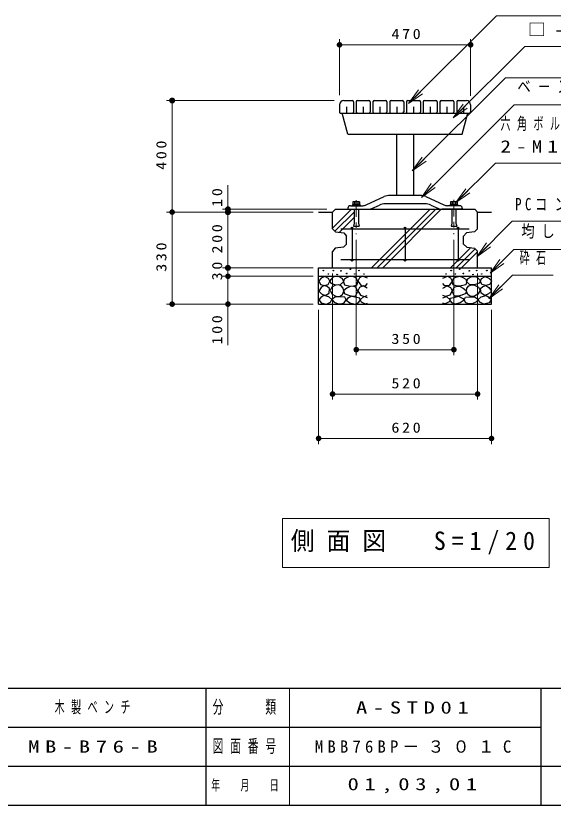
# Model space of a CAD drawing. Units: millimetres on the paper, scale 1:20. Extents: x -365 to 0, y 0 to 257.
# Drawn here: x -164.1 to -67.8, y 0 to 141.6 of the extents above; entities that cross this region are included whole.
import ezdxf

# ---------------------------------------------------------------- set-up
doc = ezdxf.new("R2010")
doc.units = ezdxf.units.MM
doc.linetypes.add('USER2', pattern=[6, 3, -1, 1, -1])
doc.layers.add('LY_1', color=3, linetype='Continuous', lineweight=25)
doc.layers.add('LY_3', color=7, linetype='Continuous', lineweight=13)
doc.styles.add('ＭＳ ゴシック', font='')
doc.styles.get('ＭＳ ゴシック').set_extended_font_data('MS Gothic')

# ---------------------------------------------------------------- blocks, each defined once
blk = doc.blocks.new('filled_dot')
at = {"color": 0, "linetype": 'Continuous', "lineweight": -2, "const_width": 1.25}
blk.add_lwpolyline([(-0.625, 0, 1), (0.625, 0, 1)], format="xyb", close=True, dxfattribs=at)

msp = doc.modelspace()

# ---------------------------------------------------------------- linework, layer by layer
at = {"layer": 'LY_1', "color": 7, "lineweight": 13}
for p, q in [((-106.058, 127.313), (-106.058, 137.353)), ((-82.558, 127.208), (-82.558, 137.353)), ((-106.058, 136.353), (-82.558, 136.353)), ((-93.669, 125.814), (-91.902, 128.288)), ((-93.669, 125.814), (-91.548, 127.935)), ((-91.194, 127.581), (-93.669, 125.814)), ((-107.032, 126.353), (-137.058, 126.353)), ((-136.058, 106.353), (-136.058, 126.353)), ((-85.677, 123.229), (-83.909, 125.704)), ((-85.677, 123.229), (-83.555, 125.351)), ((-83.202, 124.997), (-85.677, 123.229)), ((-93.008, 113.734), (-91.24, 116.209)), ((-93.008, 113.734), (-90.887, 115.856)), ((-90.533, 115.502), (-93.008, 113.734)), ((-126.058, 106.353), (-126.058, 111.209)), ((-91.386, 108.987), (-89.618, 111.462)), ((-91.386, 108.987), (-89.264, 111.108)), ((-88.911, 110.754), (-91.386, 108.987)), ((-85.196, 108.047), (-83.429, 110.522)), ((-85.196, 108.047), (-83.075, 110.168)), ((-82.722, 109.815), (-85.196, 108.047)), ((-110.808, 106.353), (-137.058, 106.353)), ((-136.058, 89.853), (-136.058, 106.353)), ((-108.308, 106.853), (-127.058, 106.853)), ((-126.058, 96.353), (-126.058, 106.353)), ((-107.308, 103.485), (-103.94, 106.853)), ((-106.879, 102.924), (-103.433, 106.37)), ((-100.298, 96.353), (-89.798, 106.853)), ((-99.308, 96.353), (-88.808, 106.853)), ((-98.318, 96.353), (-87.818, 106.853)), ((-106.083, 102.731), (-103.433, 105.38)), ((-103.058, 101.391), (-103.058, 80.685)), ((-85.558, 101.391), (-85.558, 80.685)), ((-81.471, 98.346), (-79.703, 100.821)), ((-86.156, 96.353), (-82.533, 99.976)), ((-85.166, 96.353), (-81.737, 99.782)), ((-84.176, 96.353), (-81.308, 99.221)), ((-81.471, 98.346), (-79.35, 100.467)), ((-78.996, 100.113), (-81.471, 98.346)), ((-79.065, 95.397), (-77.298, 97.871)), ((-110.808, 96.353), (-127.058, 96.353)), ((-126.058, 94.853), (-126.058, 96.353)), ((-79.065, 95.397), (-76.944, 97.518)), ((-76.59, 97.164), (-79.065, 95.397)), ((-110.808, 94.853), (-127.058, 94.853)), ((-126.058, 82.474), (-126.058, 94.853)), ((-107.308, 95.353), (-107.308, 72.725)), ((-81.308, 95.353), (-81.308, 72.725)), ((-79.298, 90.818), (-77.53, 93.292)), ((-79.298, 90.818), (-77.177, 92.939)), ((-76.823, 92.585), (-79.298, 90.818)), ((-110.808, 89.853), (-137.058, 89.853)), ((-109.808, 88.853), (-109.808, 64.765)), ((-78.808, 88.853), (-78.808, 64.765)), ((-85.558, 81.685), (-103.058, 81.685)), ((-81.308, 73.725), (-107.308, 73.725)), ((-78.808, 65.765), (-109.808, 65.765)), ((-116.279, 51.42), (-116.279, 42.62)), ((-68.479, 51.42), (-116.279, 51.42)), ((-68.479, 42.62), (-68.479, 51.42)), ((-116.279, 42.62), (-68.479, 42.62))]:
    msp.add_line(p, q, dxfattribs=at)
at = {"layer": 'LY_1'}
for p, q in [((-105.308, 126.353), (-103.808, 126.353)), ((-103.558, 126.103), (-103.558, 124.253)), ((-103.058, 126.103), (-103.058, 124.353)), ((-102.808, 126.353), (-100.808, 126.353)), ((-100.558, 126.103), (-100.558, 124.353)), ((-100.058, 126.103), (-100.058, 124.353)), ((-99.808, 126.353), (-97.808, 126.353)), ((-97.558, 126.103), (-97.558, 124.353)), ((-97.058, 126.103), (-97.058, 124.353)), ((-96.808, 126.353), (-94.808, 126.353)), ((-94.558, 126.103), (-94.558, 124.353)), ((-94.058, 126.103), (-94.058, 124.353)), ((-93.808, 126.353), (-91.808, 126.353)), ((-91.558, 126.103), (-91.558, 124.353)), ((-91.058, 126.103), (-91.058, 124.353)), ((-90.808, 126.353), (-88.808, 126.353)), ((-88.558, 126.103), (-88.558, 124.353)), ((-88.058, 126.103), (-88.058, 124.353)), ((-87.808, 126.353), (-85.808, 126.353)), ((-85.558, 126.103), (-85.558, 124.353)), ((-85.058, 126.103), (-85.058, 124.353)), ((-84.808, 126.353), (-83.308, 126.353)), ((-106.058, 125.603), (-106.058, 124.253)), ((-104.808, 125.228), (-104.808, 124.103)), ((-101.808, 125.228), (-101.808, 124.103)), ((-98.808, 125.228), (-98.808, 124.103)), ((-95.808, 125.228), (-95.808, 124.103)), ((-92.808, 125.228), (-92.808, 124.103)), ((-89.808, 125.228), (-89.808, 124.103)), ((-86.808, 125.228), (-86.808, 124.103)), ((-83.808, 125.228), (-83.808, 124.103)), ((-82.558, 125.603), (-82.558, 124.353)), ((-105.908, 124.103), (-82.808, 124.103)), ((-104.553, 120.353), (-105.558, 124.103)), ((-84.063, 120.353), (-83.058, 124.103)), ((-104.553, 120.353), (-84.063, 120.353)), ((-95.82, 120.353), (-95.82, 109.353)), ((-92.795, 120.353), (-92.795, 109.353)), ((-101.258, 107.642), (-98.057, 109.122)), ((-91.608, 109.353), (-97.008, 109.353)), ((-90.559, 109.122), (-87.357, 107.642)), ((-102.408, 107.718), (-103.708, 107.718)), ((-103.708, 107.718), (-103.708, 107.603)), ((-103.666, 107.603), (-102.449, 107.603)), ((-102.451, 108.168), (-103.664, 108.168)), ((-103.664, 108.168), (-103.664, 107.718)), ((-103.361, 108.168), (-103.361, 107.718)), ((-102.755, 108.168), (-102.755, 107.718)), ((-102.451, 108.168), (-102.451, 107.718)), ((-102.408, 107.718), (-102.408, 107.603)), ((-100.281, 106.992), (-98.918, 107.622)), ((-90.747, 107.853), (-97.869, 107.853)), ((-89.698, 107.622), (-88.334, 106.992)), ((-84.908, 107.718), (-86.208, 107.718)), ((-86.208, 107.718), (-86.208, 107.603)), ((-84.949, 107.603), (-86.166, 107.603)), ((-84.951, 108.168), (-86.164, 108.168)), ((-86.164, 108.168), (-86.164, 107.718)), ((-85.861, 108.168), (-85.861, 107.718)), ((-85.255, 108.168), (-85.255, 107.718)), ((-84.951, 108.168), (-84.951, 107.718)), ((-84.908, 107.718), (-84.908, 107.603)), ((-109.808, 106.353), (-107.308, 106.353)), ((-107.308, 106.353), (-106.808, 106.853)), ((-107.308, 103.353), (-107.308, 106.353)), ((-106.808, 106.853), (-81.808, 106.853)), ((-104.558, 107.053), (-104.558, 106.853)), ((-104.558, 106.853), (-100.911, 106.853)), ((-104.108, 107.503), (-101.888, 107.503)), ((-103.779, 107.533), (-103.737, 107.574)), ((-103.433, 106.853), (-103.433, 104.355)), ((-102.683, 106.853), (-102.683, 104.352)), ((-102.379, 107.574), (-102.337, 107.532)), ((-84.058, 106.853), (-87.705, 106.853)), ((-84.508, 107.503), (-86.728, 107.503)), ((-86.237, 107.574), (-86.279, 107.532)), ((-85.933, 106.853), (-85.933, 104.355)), ((-85.183, 106.853), (-85.183, 104.352)), ((-84.837, 107.532), (-84.879, 107.574)), ((-84.058, 107.053), (-84.058, 106.853)), ((-81.308, 106.353), (-81.808, 106.853)), ((-81.308, 103.353), (-81.308, 106.353)), ((-81.308, 106.353), (-78.808, 106.353)), ((-107.308, 103.353), (-106.752, 102.798)), ((-105.808, 103.353), (-82.808, 103.353)), ((-103.808, 103.353), (-103.808, 97.853)), ((-103.433, 104.353), (-103.558, 103.853)), ((-103.558, 103.853), (-102.558, 103.853)), ((-102.683, 104.353), (-102.558, 103.853)), ((-94.308, 103.353), (-94.308, 97.853)), ((-85.933, 104.353), (-86.058, 103.853)), ((-86.058, 103.853), (-85.058, 103.853)), ((-85.183, 104.353), (-85.058, 103.853)), ((-84.808, 103.353), (-84.808, 97.853)), ((-81.308, 103.353), (-81.863, 102.798)), ((-106.752, 102.798), (-105.305, 102.653)), ((-105.305, 102.653), (-104.808, 102.045)), ((-104.808, 100.603), (-104.808, 102.045)), ((-83.31, 102.653), (-83.808, 102.045)), ((-83.808, 100.603), (-83.808, 102.045)), ((-81.863, 102.798), (-83.31, 102.653)), ((-104.808, 100.603), (-105.363, 100.048)), ((-83.808, 100.603), (-83.252, 100.048)), ((-106.81, 99.903), (-107.308, 99.295)), ((-107.308, 96.353), (-107.308, 99.295)), ((-105.363, 100.048), (-106.81, 99.903)), ((-83.252, 100.048), (-81.863, 99.909)), ((-81.308, 99.353), (-81.863, 99.909)), ((-81.308, 96.353), (-81.308, 99.353)), ((-105.808, 97.853), (-82.808, 97.853)), ((-109.808, 96.353), (-78.808, 96.353)), ((-109.808, 89.853), (-109.808, 96.353)), ((-78.808, 89.853), (-78.808, 96.353)), ((-109.808, 94.853), (-78.808, 94.853)), ((-109.808, 89.853), (-78.808, 89.853))]:
    msp.add_line(p, q, dxfattribs=at)
at = {"layer": 'LY_1', "color": 7, "linetype": 'USER2', "lineweight": 13}
for p, q in [((-103.058, 108.509), (-103.058, 102.391)), ((-85.558, 108.578), (-85.558, 102.391))]:
    msp.add_line(p, q, dxfattribs=at)
at = {"layer": 'LY_1', "color": 7, "lineweight": 13}
for points in [[(-93.669, 125.814), (-77.929, 141.554), (-41.226, 141.554)], [(-85.677, 123.229), (-72.845, 136.061), (-39.261, 136.061)], [(-93.008, 113.734), (-76.318, 130.424), (-43.826, 130.424)], [(-91.386, 108.987), (-74.78, 125.593), (-17.179, 125.593)], [(-85.196, 108.047), (-78.125, 115.118), (-38.203, 115.118)], [(-81.471, 98.346), (-75.107, 104.71), (-50.564, 104.71)], [(-79.065, 95.397), (-74.823, 99.639), (-31.477, 99.639)], [(-79.298, 90.818), (-75.055, 95.06), (-67.788, 95.06)]]:
    msp.add_lwpolyline(points, dxfattribs=at)
at = {"layer": 'LY_1'}
for points in [[(-108.685, 94.823), (-109.319, 94.522), (-109.794, 94.047), (-109.493, 93.35), (-108.765, 93.207), (-108.067, 93.366), (-107.814, 93.952), (-108.004, 94.459)], [(-106.714, 94.828), (-107.241, 94.693), (-107.822, 94.057), (-107.593, 93.639), (-107.135, 93.401), (-106.619, 93.328), (-105.876, 93.395), (-105.309, 93.936), (-105.592, 94.436), (-106.126, 94.746)], [(-104.123, 94.838), (-104.66, 94.614), (-105.206, 94.346), (-105.322, 93.845), (-105.188, 93.281), (-104.365, 93.12), (-103.64, 93.075), (-102.915, 93.335), (-102.763, 93.943), (-102.995, 94.453), (-103.398, 94.677)], [(-84.493, 94.838), (-83.956, 94.614), (-83.41, 94.346), (-83.293, 93.845), (-83.428, 93.281), (-84.251, 93.12), (-84.976, 93.075), (-85.701, 93.335), (-85.853, 93.943), (-85.62, 94.453), (-85.218, 94.677)], [(-81.902, 94.828), (-81.375, 94.693), (-80.793, 94.057), (-81.023, 93.639), (-81.48, 93.401), (-81.996, 93.328), (-82.74, 93.395), (-83.307, 93.936), (-83.023, 94.436), (-82.49, 94.746)], [(-79.93, 94.823), (-79.297, 94.522), (-78.821, 94.047), (-79.123, 93.35), (-79.851, 93.207), (-80.548, 93.366), (-80.802, 93.952), (-80.612, 94.459)], [(-108.812, 93.176), (-109.351, 92.827), (-109.794, 92.146), (-109.287, 91.686), (-108.622, 91.37), (-107.925, 91.813), (-107.846, 92.653), (-108.254, 93.015)], [(-107.349, 91.611), (-106.728, 91.266), (-106.052, 91.219), (-105.538, 91.581), (-105.295, 92.179), (-105.407, 92.716), (-105.755, 93.125), (-106.22, 93.29), (-106.755, 93.233), (-107.444, 92.864), (-107.741, 92.287)], [(-104.173, 93.007), (-104.727, 92.71), (-105.255, 92.291), (-105.2, 91.737), (-104.457, 91.467), (-103.822, 91.25), (-103.173, 91.278), (-102.768, 92.142), (-103.119, 92.899), (-103.623, 93.064)], [(-84.442, 93.007), (-83.888, 92.71), (-83.361, 92.291), (-83.415, 91.737), (-84.159, 91.467), (-84.794, 91.25), (-85.443, 91.278), (-85.848, 92.142), (-85.497, 92.899), (-84.993, 93.064)], [(-81.266, 91.611), (-81.888, 91.266), (-82.564, 91.219), (-83.077, 91.581), (-83.321, 92.179), (-83.209, 92.716), (-82.861, 93.125), (-82.395, 93.29), (-81.861, 93.233), (-81.171, 92.864), (-80.875, 92.287)], [(-79.804, 93.176), (-79.265, 92.827), (-78.821, 92.146), (-79.328, 91.686), (-79.994, 91.37), (-80.691, 91.813), (-80.77, 92.653), (-80.362, 93.015)], [(-108.853, 91.379), (-109.422, 91.06), (-109.76, 90.637), (-109.356, 90.071), (-108.413, 89.868), (-107.698, 90.187), (-107.424, 90.692), (-107.964, 91.148)], [(-105.998, 91.172), (-106.782, 91.131), (-107.444, 90.658), (-107.011, 90.199), (-106.322, 89.888), (-105.757, 89.88), (-105.214, 90.104), (-104.876, 90.631), (-105.133, 91.118)], [(-103.882, 91.263), (-104.653, 90.844), (-104.896, 90.547), (-104.207, 90.061), (-103.261, 89.871), (-102.731, 90.055), (-102.382, 90.48), (-102.409, 90.899), (-103.274, 91.128)], [(-84.733, 91.263), (-83.963, 90.844), (-83.72, 90.547), (-84.409, 90.061), (-85.355, 89.871), (-85.885, 90.055), (-86.233, 90.48), (-86.206, 90.899), (-85.341, 91.128)], [(-82.618, 91.172), (-81.834, 91.131), (-81.172, 90.658), (-81.604, 90.199), (-82.294, 89.888), (-82.859, 89.88), (-83.402, 90.104), (-83.74, 90.631), (-83.483, 91.118)], [(-79.763, 91.379), (-79.194, 91.06), (-78.856, 90.637), (-79.26, 90.071), (-80.202, 89.868), (-80.918, 90.187), (-81.191, 90.692), (-80.652, 91.148)]]:
    msp.add_lwpolyline(points, close=True, dxfattribs=at)
for points in [[(-101.058, 94.518), (-101.913, 94.835), (-102.452, 94.566), (-102.769, 93.964), (-102.183, 93.203), (-101.406, 93.14), (-101.058, 93.536)], [(-87.558, 94.518), (-86.703, 94.835), (-86.164, 94.566), (-85.847, 93.964), (-86.433, 93.203), (-87.21, 93.14), (-87.558, 93.536)], [(-101.074, 92.712), (-101.834, 93.108), (-102.468, 92.855), (-102.769, 92.205), (-102.325, 91.429), (-101.565, 91.191), (-101.074, 91.397)], [(-87.542, 92.712), (-86.782, 93.108), (-86.148, 92.855), (-85.847, 92.205), (-86.291, 91.429), (-87.051, 91.191), (-87.542, 91.397)], [(-101.058, 90.985), (-101.723, 91.191), (-102.373, 90.637), (-102.198, 90.241), (-101.47, 89.876), (-101.058, 90.035)], [(-87.558, 90.985), (-86.893, 91.191), (-86.243, 90.637), (-86.417, 90.241), (-87.146, 89.876), (-87.558, 90.035)]]:
    msp.add_lwpolyline(points, dxfattribs=at)
for centre, radius in [((-103.808, 103.503), 0.15), ((-94.308, 103.503), 0.15), ((-84.808, 103.503), 0.15), ((-103.808, 97.703), 0.15), ((-94.308, 97.703), 0.15), ((-84.808, 97.703), 0.15), ((-108.959, 95.867), 0.05), ((-108.053, 95.247), 0.05), ((-107.147, 95.867), 0.05), ((-106.48, 95.152), 0.05), ((-105.812, 95.819), 0.05), ((-104.763, 95.343), 0.05), ((-104.096, 96.105), 0.05), ((-103.333, 95.247), 0.05), ((-102.57, 95.867), 0.05), ((-101.664, 95.247), 0.05), ((-86.951, 95.247), 0.05), ((-86.046, 95.867), 0.05), ((-85.283, 95.247), 0.05), ((-84.52, 96.105), 0.05), ((-83.852, 95.343), 0.05), ((-82.804, 95.819), 0.05), ((-82.136, 95.152), 0.05), ((-81.469, 95.867), 0.05), ((-80.563, 95.247), 0.05), ((-79.657, 95.867), 0.05)]:
    msp.add_circle(centre, radius, dxfattribs=at)
for centre, radius, start, end in [((-105.308, 125.603), 0.75, 89.99998, 179.99996), ((-103.808, 126.103), 0.25, 0, 89.99998), ((-102.808, 126.103), 0.25, 89.99998, 179.99996), ((-100.808, 126.103), 0.25, 0, 89.99998), ((-99.808, 126.103), 0.25, 89.99998, 179.99996), ((-97.808, 126.103), 0.25, 0, 89.99998), ((-96.808, 126.103), 0.25, 89.99998, 179.99996), ((-94.808, 126.103), 0.25, 0, 89.99998), ((-93.808, 126.103), 0.25, 89.99998, 179.99996), ((-91.808, 126.103), 0.25, 0, 89.99998), ((-90.808, 126.103), 0.25, 89.99998, 179.99996), ((-88.808, 126.103), 0.25, 0, 89.99998), ((-87.808, 126.103), 0.25, 89.99998, 179.99996), ((-85.808, 126.103), 0.25, 0, 89.99998), ((-84.808, 126.103), 0.25, 89.99998, 179.99996), ((-83.308, 125.603), 0.75, 0, 89.99998), ((-105.908, 124.253), 0.15, 179.99998, 270.00003), ((-103.708, 124.253), 0.15, 270.00002, 0), ((-102.808, 124.353), 0.25, 179.99998, 270.00003), ((-100.808, 124.353), 0.25, 270.00002, 0), ((-99.808, 124.353), 0.25, 179.99998, 270.00003), ((-97.808, 124.353), 0.25, 270.00002, 0), ((-96.808, 124.353), 0.25, 179.99998, 270.00003), ((-94.808, 124.353), 0.25, 270.00002, 0), ((-93.808, 124.353), 0.25, 179.99998, 270.00003), ((-91.808, 124.353), 0.25, 270.00002, 0), ((-90.808, 124.353), 0.25, 179.99998, 270.00003), ((-88.808, 124.353), 0.25, 270.00002, 0), ((-87.808, 124.353), 0.25, 179.99998, 270.00003), ((-85.808, 124.353), 0.25, 270.00002, 0), ((-84.808, 124.353), 0.25, 179.99998, 270.00003), ((-82.808, 124.353), 0.25, 270.00002, 0), ((-97.008, 106.853), 2.5, 89.99998, 114.8206), ((-91.608, 106.853), 2.5, 65.17946, 89.99998), ((-103.666, 107.503), 0.1, 89.99998, 135.00001), ((-102.449, 107.503), 0.1, 45, 89.99998), ((-101.888, 109.003), 1.5, 270.00002, 294.82059), ((-97.869, 105.353), 2.5, 89.99998, 114.8206), ((-90.747, 105.353), 2.5, 65.17946, 89.99998), ((-86.728, 109.003), 1.5, 245.1794, 270.00002), ((-86.166, 107.503), 0.1, 89.99998, 134.99996), ((-84.949, 107.503), 0.1, 44.99995, 89.99998), ((-104.108, 107.053), 0.45, 89.99998, 179.99996), ((-103.849, 107.603), 0.1, 270.00002, 315.00046), ((-102.266, 107.603), 0.1, 224.99999, 270.00002), ((-100.911, 108.353), 1.5, 270.00002, 294.82057), ((-87.705, 108.353), 1.5, 245.17947, 270.00002), ((-86.349, 107.603), 0.1, 269.99996, 315), ((-84.766, 107.603), 0.1, 224.99952, 269.99996), ((-84.508, 107.053), 0.45, 0, 89.99998)]:
    msp.add_arc(centre, radius, start, end, dxfattribs=at)
at = {"layer": 'LY_3', "color": 20, "lineweight": 25}
for p, q in [((-365, 21), (0, 21)), ((-365, 0), (0, 0))]:
    msp.add_line(p, q, dxfattribs=at)
at = {"layer": 'LY_3', "color": 3, "lineweight": 25}
for p, q in [((-130, 21), (-130, 0)), ((-70, 21), (-70, 0)), ((-182.5, 14), (-70, 14)), ((-237.5, 7), (0, 7))]:
    msp.add_line(p, q, dxfattribs=at)
at = {"layer": 'LY_3'}
msp.add_line((-115, 21), (-115, 0), dxfattribs=at)

# ---------------------------------------------------------------- block references
at = {"layer": 'LY_1', "color": 7, "lineweight": 13, "xscale": 0.4, "yscale": 0.4}
for p in [(-106.058, 136.353), (-103.058, 81.685), (-107.308, 73.725), (-109.808, 65.765)]:
    msp.add_blockref('filled_dot', p, dxfattribs=at)
at = {"layer": 'LY_1', "color": 7, "lineweight": 13}
for p, xscale, yscale, rotation in [((-82.558, 136.353), 0.4, 0.4, 180), ((-136.058, 126.353), 0.431, 0.431, 270), ((-136.058, 106.353), 0.4, 0.4, 270), ((-126.058, 106.853), 0.431, 0.431, 270), ((-126.058, 106.353), 0.431, 0.431, 270), ((-126.058, 96.353), 0.431, 0.431, 270), ((-126.058, 94.853), 0.4, 0.4, 270), ((-136.058, 89.853), 0.4, 0.4, 90), ((-126.058, 89.853), 0.4, 0.4, 90), ((-85.558, 81.685), 0.4, 0.4, 180), ((-81.308, 73.725), 0.4, 0.4, 180), ((-78.808, 65.765), 0.4, 0.4, 180)]:
    msp.add_blockref('filled_dot', p, dxfattribs=dict(at, xscale=xscale, yscale=yscale, rotation=rotation))

# ---------------------------------------------------------------- texts
at = {"layer": 'LY_1', "color": 7, "style": 'ＭＳ ゴシック'}
for s, insert, char_height, attachment_point in [('\\T1.5;\\W1.05;□-75×75×3.2', (-72.261, 139.061), 2.199, 4), ('\\T1.33;\\W1.15;470', (-93.893, 137.353), 1.833, 8), ('\\T1.5;\\W0.8;ベ－ス:ＰＬ－4.5\u3000(プレス成形品)', (-74.179, 128.593), 2.199, 4), ('\\T1.64;\\W0.6;六角ボルト', (-77.203, 122.118), 2.199, 4), ('\\T1.5;\\W1.25;2-M12×35L\\~SUS', (-77.203, 118.118), 2.199, 4), ('\\T1.57;\\W0.75;PCコンクリ－ト', (-74.564, 107.71), 2.199, 4), ('\\T1.5;\\W0.8;均しモルタル1:3(空練り)', (-73.477, 102.639), 2.199, 4), ('\\T1.64;\\W0.6;砕石', (-73.788, 98.06), 2.199, 4), ('\\T1.33;\\W1.15;350', (-93.893, 82.685), 1.833, 8), ('\\T1.33;\\W1.15;520', (-93.893, 74.725), 1.833, 8), ('\\T1.33;\\W1.15;620', (-93.893, 66.765), 1.833, 8), ('\\T1.5;\\W0.95;側面図\u3000S=1/20', (-92.379, 47.02), 3.299, 5), ('\\T1.64;\\W0.6;木製ベンチ', (-149.75, 17.5), 2.199, 5), ('\\T1.5;\\W1.35;A-STD01', (-92.5, 17.5), 2.199, 5), ('\\T1.5;\\W1.35;MB-B76-B', (-149.75, 10.5), 2.199, 5), ('\\T1.5;MBB76BP－３０１C', (-92.5, 10.5), 2.199, 5), ('\\T1.5;\\W1.35;01,03,01', (-92.5, 3.5), 2.199, 5)]:
    msp.add_mtext(s, dxfattribs=dict(at, insert=insert, char_height=char_height, attachment_point=attachment_point))
at = {"layer": 'LY_1', "color": 7, "char_height": 1.833, "attachment_point": 8, "rotation": 90, "style": 'ＭＳ ゴシック'}
for s, insert in [('\\T1.33;\\W1.15;400', (-137.058, 116.794)), ('\\T1.34;\\W1.15;10', (-127.058, 109.209)), ('\\T1.33;\\W1.15;200', (-127.058, 101.794)), ('\\T1.33;\\W1.15;330', (-137.058, 98.518)), ('\\T1.34;\\W1.15;30', (-127.058, 96.031)), ('\\T1.33;\\W1.15;100', (-127.058, 85.474))]:
    msp.add_mtext(s, dxfattribs=dict(at, insert=insert))
at = {"layer": 'LY_3', "attachment_point": 5, "style": 'ＭＳ ゴシック'}
for s, insert, char_height in [('\\T1.64;\\W0.6;分\u3000\u3000類', (-122.5, 17.5), 2.346), ('\\T1.64;\\W0.6;図面番号', (-122.5, 10.5), 2.346), ('\\T1.64;\\W0.6;年\u3000月\u3000日', (-122.5, 3.5), 1.906)]:
    msp.add_mtext(s, dxfattribs=dict(at, insert=insert, char_height=char_height))

doc.saveas('drawing.dxf')
